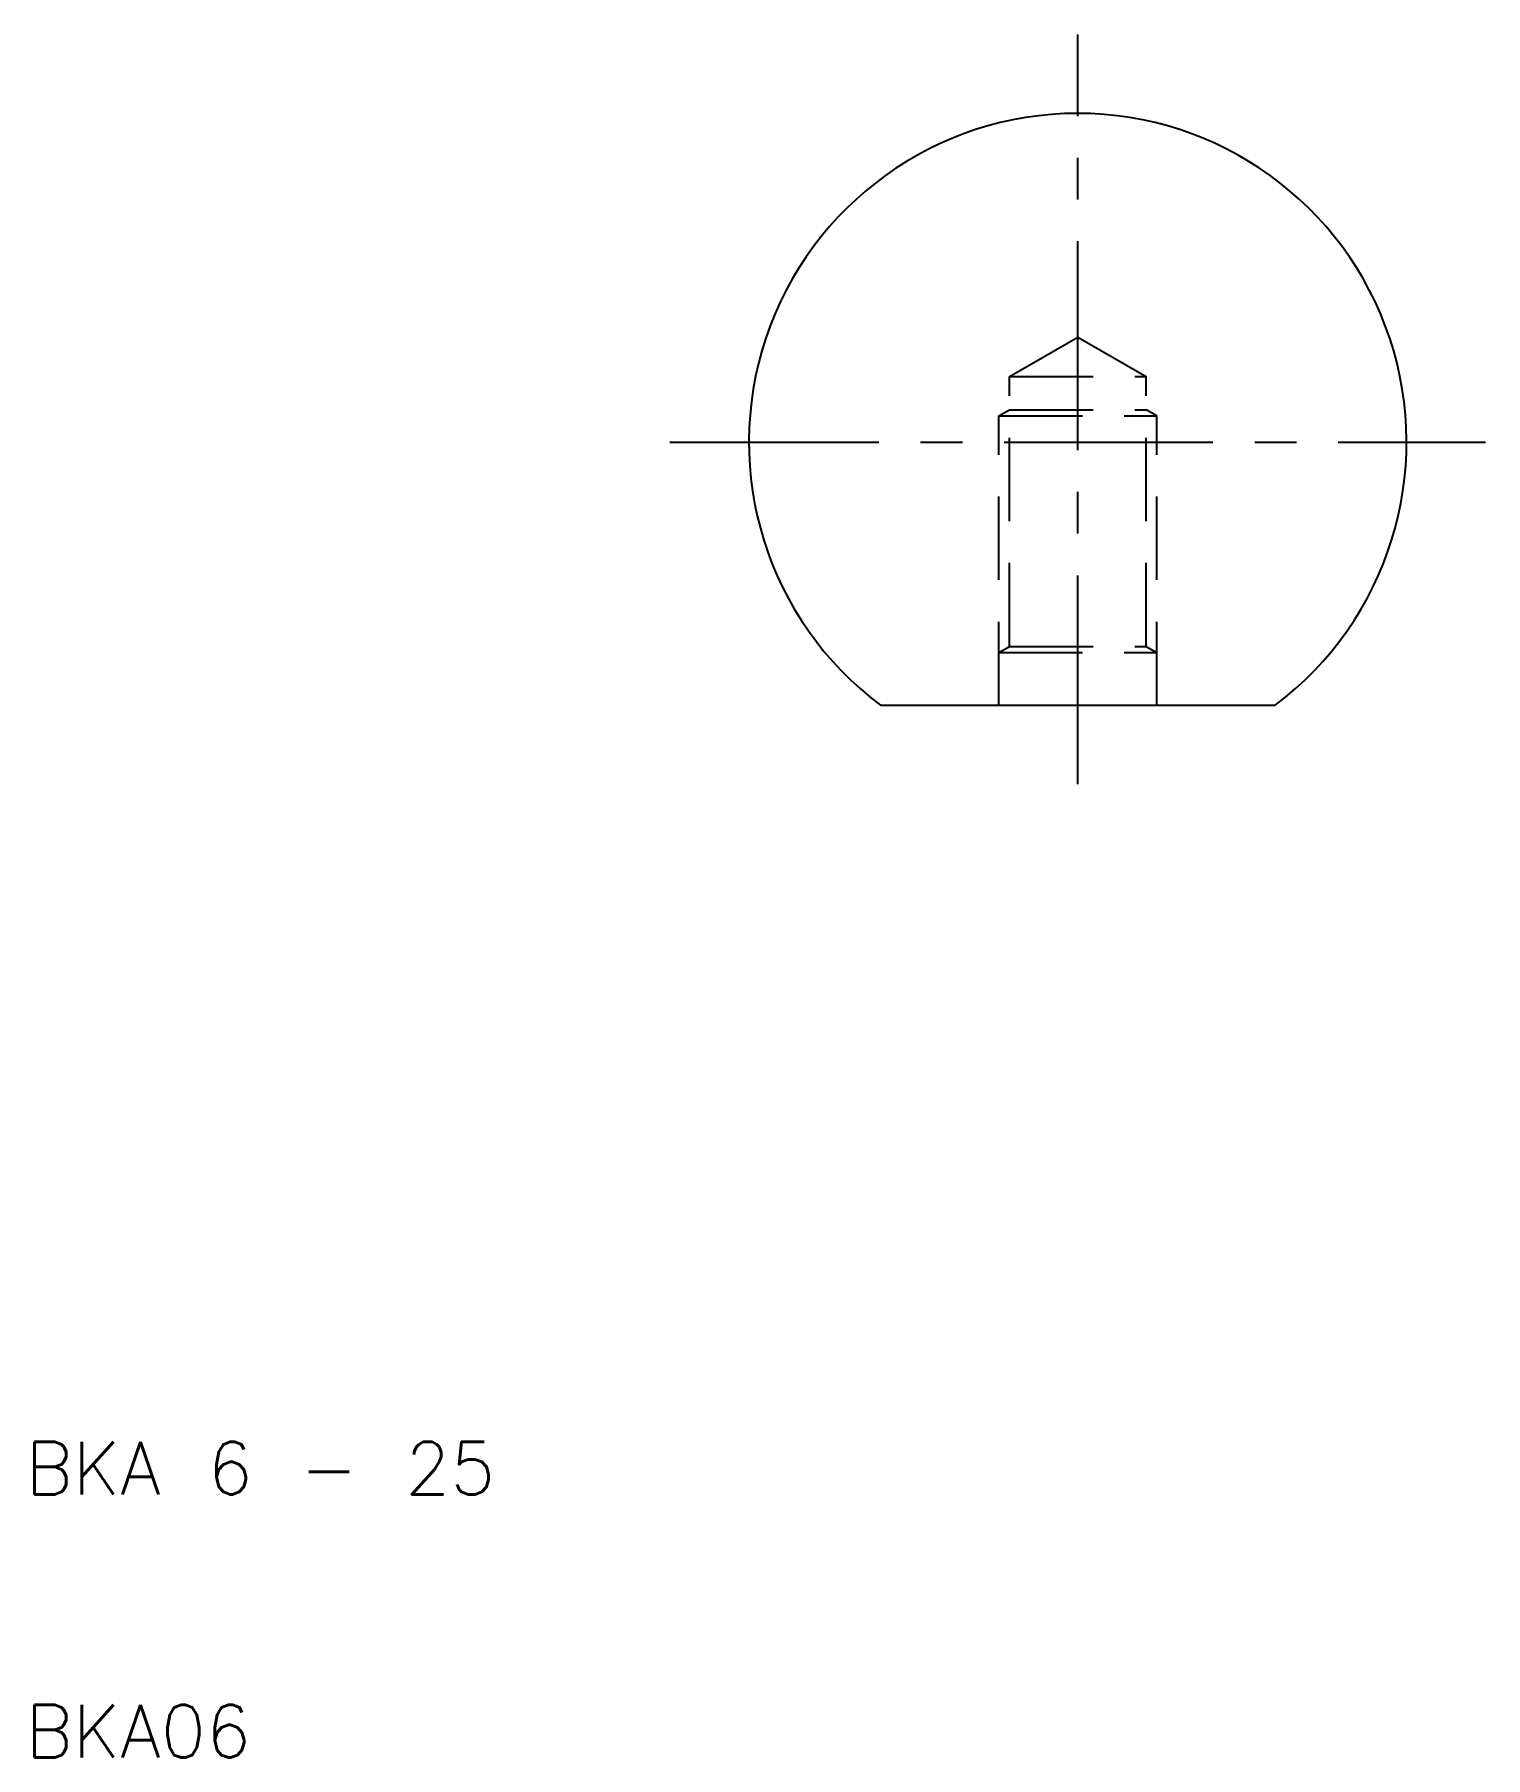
# Model space of a CAD drawing. Extents: x 10.3 to 65.5, y 10 to 75.5.
import ezdxf

# ---------------------------------------------------------------- set-up
doc = ezdxf.new("R2010")
doc.units = 0
doc.header["$LTSCALE"] = 0.25
doc.linetypes.add('CENTER', pattern=[50.8, 31.75, -6.35, 6.35, -6.35])
doc.linetypes.add('DASHED', pattern=[19.05, 12.7, -6.35])
doc.layers.get('0').update_dxf_attribs({"linetype": 'CONTINUOUS'})
doc.layers.add('CENTER', color=1, linetype='CENTER')
doc.styles.get("Standard").update_dxf_attribs({"font": 'txt.shx', "bigfont": 'extfont.shx'})

msp = doc.modelspace()

# ---------------------------------------------------------------- linework, layer by layer
at = {"color": 3, "linetype": 'DASHED'}
for p, q in [((47.406, 62.5), (50, 63.998)), ((50, 63.998), (52.594, 62.5)), ((47.406, 52.234), (47.406, 62.5)), ((47.406, 62.5), (52.594, 62.5)), ((52.594, 52.234), (52.594, 62.5)), ((47, 61), (47.406, 61.234)), ((47, 50), (47, 61)), ((47, 61), (53, 61)), ((47.406, 61.234), (52.594, 61.234)), ((53, 61), (52.594, 61.234)), ((53, 50), (53, 61)), ((47, 52), (47.406, 52.234)), ((47, 52), (53, 52)), ((47.406, 52.234), (52.594, 52.234)), ((52.594, 52.234), (53, 52))]:
    msp.add_line(p, q, dxfattribs=at)
at = {"color": 7, "linetype": 'CONTINUOUS'}
msp.add_line((42.5, 50), (57.5, 50), dxfattribs=at)
msp.add_arc((50, 60), 12.5, 306.8699, 233.1301, dxfattribs=at)
at = {"color": 3, "linetype": 'DASHED'}
for centre in [(52.594, 62.5), (53, 61)]:
    msp.add_arc(centre, 0.000001, 0, 90, dxfattribs=at)
for centre, start, end in [((42.5, 50), 229.23559, 270), ((42.5, 50), 229.23559, 270), ((57.5, 50), 270, 310.76441)]:
    msp.add_arc(centre, 0.000001, start, end)
at = {"layer": 'CENTER', "color": 1, "linetype": 'CENTER'}
for p, q in [((50, 47), (50, 75.5)), ((34.5, 60), (65.5, 60))]:
    msp.add_line(p, q, dxfattribs=at)

# ---------------------------------------------------------------- texts
at = {"color": 7, "linetype": 'CONTINUOUS'}
for s, p in [('BKA 6 - 25', (10, 20)), ('BKA06', (10, 10))]:
    msp.add_text(s, height=2, dxfattribs=at).set_placement(p)

doc.saveas('drawing.dxf')
